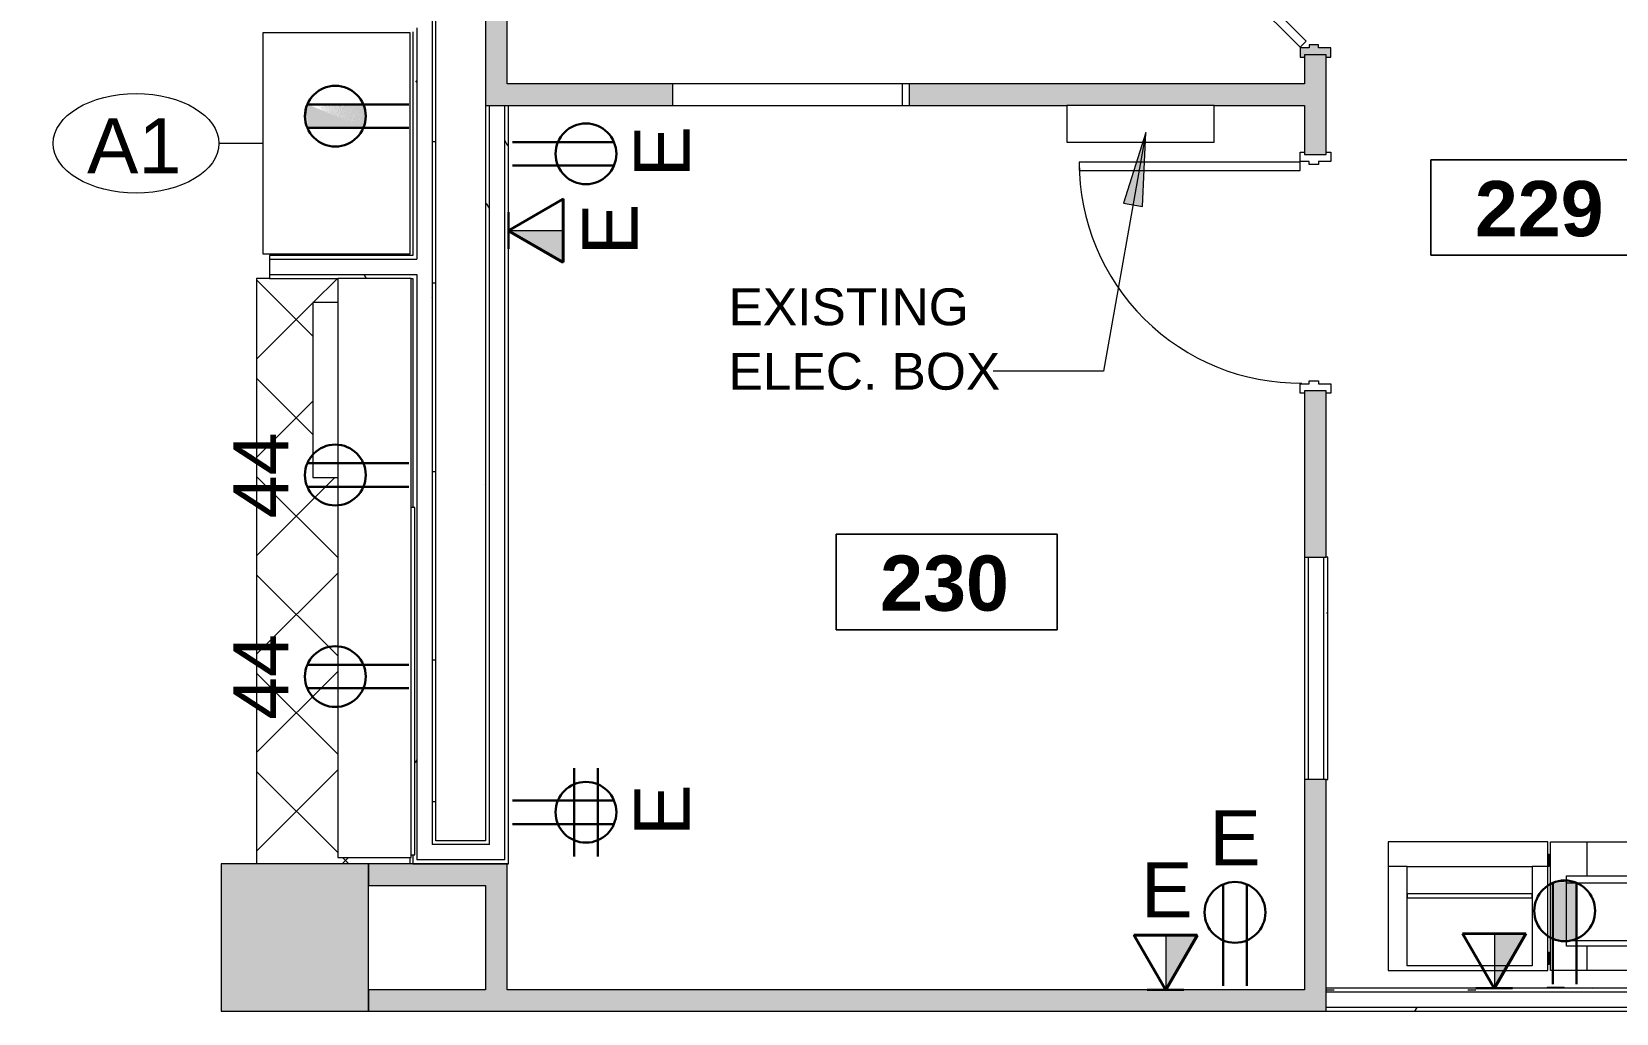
# Model space of a CAD drawing. Header units: inches. Extents: x 1180 to 3050, y -149 to 1363.
# Drawn here: x 2131.5 to 2389.6, y 111.4 to 271.3 of the extents above; entities that cross this region are included whole.
import ezdxf

# ---------------------------------------------------------------- set-up
doc = ezdxf.new("R2010")
doc.units = ezdxf.units.IN
doc.header["$MEASUREMENT"] = 0
for name, color, linetype, lineweight in [('A-ANNO-NOTE', 131, 'Continuous', 30), ('A-AREA-IDEN', 2, 'Continuous', 9), ('A-COLS', 52, 'Continuous', 13), ('A-DOOR', 31, 'Continuous', 13), ('A-WALL', 113, 'Continuous', 13), ('A-WALL-PATT', 111, 'Continuous', 13), ('E-ELEC-EQPM', 71, 'Continuous', 9), ('E-ELEC-FIXT', 91, 'Continuous', 13), ('G-ANNO-TEXT', 231, 'Continuous', 9), ('I-WALL', 2, 'Continuous', 13), ('Q-CASE', 31, 'Continuous', 13), ('Q-SPCQ', 91, 'Continuous', 9), ('Q-SPCQ-IDEN', 132, 'Continuous', 9)]:
    doc.layers.add(name, color=color, linetype=linetype, lineweight=lineweight)
doc.styles.add('Arial', font='arial.ttf', dxfattribs={"height": 9})
doc.styles.add('Swis721 Lt BT', font='swissl.ttf', dxfattribs={"height": 9})
doc.styles.add('Swis721 Lt BT_1', font='swissl.ttf', dxfattribs={"height": 6})
doc.styles.add('Swis721 Lt BT_B_1', font='', dxfattribs={"height": 9})
doc.styles.get('Swis721 Lt BT_B_1').set_extended_font_data('Swis721 Lt BT', bold=True)
pattern_1 = [(0, (0, 0), (30.72, 7.68), [1.267, -21.773, 1.267, -21.773, -122.88]), (0, (0, 0), (30.72, 7.68), [-46.08, 1.267, -44.813, 1.267, -21.773, -53.76]), (0, (0, 0), (30.72, 7.68), [-115.2, 1.267, -14.093, 1.267, -37.133]), (120, (11.52, 3.84), (-22.011075, 22.7643), [1.267, -21.773, 1.267, -21.773, -122.88]), (120, (11.52, 3.84), (-22.011075, 22.7643), [-46.08, 1.267, -44.813, 1.267, -21.773, -53.76]), (120, (11.52, 3.84), (-22.011075, 22.7643), [-115.2, 1.267, -14.093, 1.267, -37.133]), (240, (15.36, 19.2), (-8.708925, -30.4443), [1.267, -21.773, 1.267, -21.773, -122.88]), (240, (15.36, 19.2), (-8.708925, -30.4443), [-46.08, 1.267, -44.813, 1.267, -21.773, -53.76]), (240, (15.36, 19.2), (-8.708925, -30.4443), [-115.2, 1.267, -14.093, 1.267, -37.133])]

# ---------------------------------------------------------------- blocks, each defined once
blk = doc.blocks.new('Column Set - Column Set-6509051-FIRST FLOOR POWER _ SIGNAL')
at = {"layer": 'A-COLS', "lineweight": 9}
h = blk.add_hatch(color=7, dxfattribs=at)
h.paths.add_polyline_path([(3038.48, -123.25), (3038.48, -107.25), (3019.98, -107.25), (3019.98, -123.25)], flags=0)
h.paths.add_polyline_path([(2642.36, -123.25), (2651.67, -123.25), (2651.67, -107.25), (2642.36, -107.25)], flags=0)
h.paths.add_polyline_path([(2666.36, -123.25), (2666.36, -107.25), (2655.17, -107.25), (2655.17, -123.25)], flags=0)
h.paths.add_polyline_path([(2411.67, -123.25), (2411.67, -107.25), (2402.36, -107.25), (2402.36, -123.25)], flags=0)
h.paths.add_polyline_path([(2426.36, -123.25), (2426.36, -107.25), (2415.17, -107.25), (2415.17, -123.25)], flags=0)
h.paths.add_polyline_path([(2175.17, -123.25), (2186.36, -123.25), (2186.36, -107.25), (2175.17, -107.25), (2175.17, -115.8)], flags=0)
h.paths.add_polyline_path([(2162.36, -123.25), (2171.67, -123.25), (2171.67, -107.25), (2162.36, -107.25)], flags=0)
h.paths.add_polyline_path([(1922.3, -123.25), (1931.67, -123.25), (1931.67, -107.25), (1922.3, -107.25)], flags=0)
h.paths.add_polyline_path([(1935.17, -123.25), (1946.3, -123.25), (1946.3, -107.25), (1935.17, -107.25), (1935.17, -115.84)], flags=0)
h.paths.add_polyline_path([(1586.3, -123.25), (1586.3, -107.25), (1562.3, -107.25), (1562.3, -123.25), (1566.26, -123.25)], flags=0)
h.paths.add_polyline_path([(1571.47, 54.24), (1582.78, 65.55), (1565.81, 82.52), (1554.5, 71.21), (1567.73, 57.98)], flags=0)
h.paths.add_polyline_path([(3038.48, 111.75), (3038.48, 135.75), (3019.98, 135.75), (3019.98, 111.75), (3020.29, 111.75)], flags=0)
h.paths.add_polyline_path([(2642.36, 111.75), (2666.36, 111.75), (2666.36, 117.5), (2666.31, 117.5), (2666.31, 123.5), (2666.36, 123.5), (2666.36, 135.75), (2642.36, 135.75)], flags=0)
h.paths.add_polyline_path([(2882.36, 111.75), (2906.36, 111.75), (2906.36, 116.09), (2906.29, 116.09), (2906.29, 135.75), (2882.36, 135.75), (2882.36, 117.5)], flags=0)
h.paths.add_polyline_path([(2402.36, 111.75), (2426.36, 111.75), (2426.36, 135.75), (2402.36, 135.75), (2402.36, 123.07)], flags=0)
h.paths.add_polyline_path([(2162.36, 111.75), (2186.36, 111.75), (2186.36, 135.75), (2162.36, 135.75)], flags=0)
h.paths.add_polyline_path([(1922.3, 111.75), (1946.3, 111.75), (1946.3, 135.75), (1922.3, 135.75)], flags=0)
h.paths.add_polyline_path([(1681.4, 111.75), (1705.4, 111.75), (1705.4, 135.75), (1681.4, 135.75)], flags=0)
h.paths.add_polyline_path([(1401.76, 223.95), (1413.08, 235.26), (1396.11, 252.23), (1384.79, 240.92), (1398.32, 227.38)], flags=0)
h.paths.add_polyline_path([(1206.4, 231.75), (1222.4, 231.75), (1222.4, 255.75), (1206.4, 255.75)], flags=0)
h.paths.add_polyline_path([(3038.48, 351.75), (3038.48, 375.75), (3019.98, 375.75), (3019.98, 351.75), (3020.29, 351.75)], flags=0)
h.paths.add_polyline_path([(2886.54, 351.75), (2906.29, 351.75), (2906.29, 360.9), (2906.36, 360.9), (2906.36, 366.59), (2906.29, 366.59), (2906.29, 375.75), (2882.36, 375.75), (2882.36, 351.75)], flags=0)
h.paths.add_polyline_path([(2666.31, 351.75), (2666.36, 351.75), (2666.36, 364), (2666.31, 364), (2666.31, 370), (2666.36, 370), (2666.36, 375.75), (2642.36, 375.75), (2642.36, 351.75)], flags=0)
h.paths.add_polyline_path([(2402.36, 351.75), (2426.36, 351.75), (2426.36, 375.75), (2402.36, 375.75)], flags=0)
h.paths.add_polyline_path([(2178.1, 351.75), (2186.36, 351.75), (2186.36, 373.75), (2162.36, 373.75), (2162.36, 351.75), (2169.13, 351.75)], flags=0)
h.paths.add_polyline_path([(1946.3, 351.75), (1946.3, 373.75), (1922.3, 373.75), (1922.3, 351.75)], flags=0)
h.paths.add_polyline_path([(1465.4, 351.75), (1465.4, 375.75), (1441.4, 375.75), (1441.4, 351.75)], flags=0)
h.paths.add_polyline_path([(2014.17, 433.88), (2016.66, 439.88), (2008.17, 439.88)], flags=0)
h.paths.add_polyline_path([(2016.66, 439.88), (2020.17, 439.88), (2031.14, 450.85), (2024.07, 457.92), (2011.34, 445.19), (2015.59, 440.95)], flags=0)
h.paths.add_polyline_path([(2067.91, 487.62), (2084.88, 504.59), (2077.81, 511.66), (2060.84, 494.69), (2063.67, 491.86)], flags=0)
h.paths.add_polyline_path([(2163.48, 511.88), (2186.36, 511.88), (2186.36, 535.75), (2162.36, 535.75), (2162.36, 512.6)], flags=0)
h.paths.add_polyline_path([(1930.03, 518.02), (1947, 534.99), (1939.93, 542.07), (1922.95, 525.09), (1927.2, 520.85)], flags=0)
h.paths.add_polyline_path([(2118.15, 553.34), (2129.47, 564.66), (2120.98, 573.14), (2109.67, 561.83), (2113.69, 557.8)], flags=0)
h.paths.add_polyline_path([(1983.77, 571.76), (2000.74, 588.73), (1993.67, 595.81), (1976.69, 578.83), (1978.11, 577.42)], flags=0)
h.paths.add_polyline_path([(1856.49, 591.56), (1873.46, 608.53), (1866.39, 615.6), (1849.42, 598.63), (1856.08, 591.97)], flags=0)
h.paths.add_polyline_path([(2886.54, 591.75), (2906.29, 591.75), (2906.29, 611.15), (2906.36, 611.15), (2906.36, 615.75), (2882.36, 615.75), (2882.36, 591.75)], flags=0)
h.paths.add_polyline_path([(3038.48, 591.75), (3038.48, 615.75), (3019.98, 615.75), (3019.98, 591.75), (3036.81, 591.75)], flags=0)
h.paths.add_polyline_path([(2666.36, 591.75), (2666.36, 615.75), (2642.36, 615.75), (2642.36, 591.75), (2661.13, 591.75)], flags=0)
h.paths.add_polyline_path([(2426.36, 591.75), (2426.36, 615.75), (2402.36, 615.75), (2402.36, 591.75), (2408.36, 591.75)], flags=0)
h.paths.add_polyline_path([(1684.58, 591.75), (1705.35, 591.75), (1705.35, 615.75), (1704.32, 615.75), (1704.32, 615.57), (1696.32, 615.57), (1696.32, 615.75), (1681.4, 615.75), (1681.4, 591.75)], flags=0)
h.paths.add_polyline_path([(1465.4, 591.75), (1465.4, 615.75), (1441.4, 615.75), (1441.4, 591.75), (1456.03, 591.75)], flags=0)
h.paths.add_polyline_path([(1206.4, 591.75), (1222.4, 591.75), (1222.4, 615.75), (1206.4, 615.75), (1206.4, 605)], flags=0)
h.paths.add_polyline_path([(1910.23, 645.3), (1927.2, 662.27), (1920.13, 669.34), (1903.16, 652.37)], flags=0)
h.paths.add_polyline_path([(1783.65, 664.39), (1800.63, 681.37), (1793.55, 688.44), (1776.58, 671.47)], flags=0)
h.paths.add_polyline_path([(2056.6, 665.81), (2065.08, 674.29), (2048.11, 691.26), (2039.63, 682.78), (2049.29, 673.12)], flags=0)
h.paths.add_polyline_path([(1837.39, 718.13), (1854.37, 735.11), (1847.29, 742.18), (1830.32, 725.21), (1834.57, 720.96)], flags=0)
h.paths.add_polyline_path([(1990.13, 732.28), (1998.62, 740.76), (1981.64, 757.73), (1973.16, 749.25), (1989.31, 733.09)], flags=0)
h.paths.add_polyline_path([(2163.86, 743.75), (2180.44, 743.75), (2183.07, 761.75), (2160.36, 761.75), (2160.36, 744.08)], flags=0)
h.paths.add_polyline_path([(2184.36, 743.75), (2184.36, 761.75), (2183.36, 761.75), (2183.36, 743.75)], flags=0)
h.paths.add_polyline_path([(1705.4, 831.75), (1705.4, 855.75), (1681.4, 855.75), (1681.4, 831.75)], flags=0)
h.paths.add_polyline_path([(1206.4, 831.75), (1222.4, 831.75), (1222.4, 855.75), (1206.4, 855.75)], flags=0)
h.paths.add_polyline_path([(1465.4, 831.75), (1465.4, 855.75), (1441.4, 855.75), (1441.4, 831.75)], flags=0)
h.paths.add_polyline_path([(3019.98, 853.75), (3038.48, 853.75), (3038.48, 871.75), (3043.98, 874.5), (3043.98, 877.75), (3019.98, 877.75), (3019.98, 862.5)], flags=0)
h.paths.add_polyline_path([(2882.36, 853.75), (2906.36, 853.75), (2906.36, 877.75), (2882.36, 877.75), (2882.36, 865.49)], flags=0)
h.paths.add_polyline_path([(2650.11, 853.75), (2666.36, 853.75), (2666.36, 877.75), (2642.36, 877.75), (2642.36, 853.75)], flags=0)
h.paths.add_polyline_path([(2402.36, 853.75), (2426.36, 853.75), (2426.36, 877.75), (2402.36, 877.75)], flags=0)
h.paths.add_polyline_path([(2184.36, 859.75), (2184.36, 877.75), (2160.36, 877.75), (2160.36, 859.75), (2178.1, 859.75)], flags=0)
h.paths.add_polyline_path([(1946.9, 871.75), (1946.9, 895.75), (1928.9, 895.75), (1928.9, 871.75)], flags=0)
h.paths.add_polyline_path([(1922.9, 1071.75), (1946.9, 1071.75), (1946.9, 1095.75), (1922.9, 1095.75)], flags=0)
h.paths.add_polyline_path([(1705.4, 1071.75), (1705.4, 1095.75), (1681.4, 1095.75), (1681.4, 1071.75)], flags=0)
h.paths.add_polyline_path([(1441.4, 1071.75), (1465.4, 1071.75), (1465.4, 1095.75), (1441.4, 1095.75), (1441.4, 1073.89)], flags=0)
h.paths.add_polyline_path([(1212.03, 1071.75), (1222.4, 1071.75), (1222.4, 1095.75), (1206.4, 1095.75), (1206.4, 1071.75), (1208.68, 1071.75)], flags=0)
h.paths.add_polyline_path([(1922.9, 1191.75), (1946.9, 1191.75), (1946.9, 1215.75), (1922.9, 1215.75)], flags=0)
h.paths.add_polyline_path([(1946.9, 1338.25), (1946.9, 1356.25), (1940.4, 1356.25), (1938.9, 1354.75), (1922.9, 1354.75), (1922.9, 1338.25)], flags=0)
h.paths.add_polyline_path([(1799.9, 1338.25), (1823.9, 1338.25), (1823.87, 1354.75), (1799.9, 1354.75)], flags=0)
h.paths.add_polyline_path([(1705.4, 1338.25), (1705.4, 1354.75), (1681.4, 1354.75), (1681.4, 1338.25), (1695.06, 1338.25)], flags=0)
h.paths.add_polyline_path([(1566.26, 1338.25), (1586.9, 1338.25), (1586.9, 1354.75), (1562.9, 1354.75), (1562.9, 1338.25)], flags=0)
h.paths.add_polyline_path([(1185.4, 1338.25), (1222.4, 1338.25), (1222.4, 1354.75), (1185.4, 1354.75)], flags=0)
h.paths.add_polyline_path([(1445.44, 1338.25), (1465.4, 1338.25), (1465.4, 1354.75), (1441.4, 1354.75), (1441.4, 1338.25)], flags=0)
h.paths.add_polyline_path([(1340.84, 1338.25), (1343.9, 1338.25), (1343.9, 1354.75), (1319.9, 1354.75), (1319.9, 1338.25)], flags=0)
at = {"layer": 'A-COLS', "color": 8, "lineweight": 20}
for p, q in [((2186.36, 135.75), (2162.36, 135.75)), ((2162.36, 135.75), (2162.36, 111.75)), ((2186.36, 111.75), (2186.36, 135.75)), ((2162.36, 111.75), (2186.36, 111.75))]:
    blk.add_line(p, q, dxfattribs=at)
blk = doc.blocks.new('Door - Single - Solid Door-6528916-FIRST FLOOR POWER _ SIGNAL')
at = {"layer": 'A-DOOR'}
h = blk.add_hatch(color=250, dxfattribs=at)
h.paths.add_polyline_path([(-15.63, 2.59), (-15.63, 1.84), (-15.26, 1.84), (-15.26, -1.66), (-15.63, -1.66), (-15.63, -2.41), (-14.13, -2.41), (-14.13, -0.41), (-13.63, -0.41), (-13.63, 1.09), (-14.13, 1.09), (-14.13, 2.59), (-15.26, 2.59)], flags=0)
h.paths.add_polyline_path([(21.62, 0.76), (21.62, -0.41), (22.12, -0.41), (22.12, -2.41), (23.62, -2.41), (23.62, -1.66), (23.24, -1.66), (23.24, 1.84), (23.62, 1.84), (23.62, 2.59), (22.12, 2.59), (22.12, 1.09), (21.62, 1.09)], flags=0)
at = {"layer": 'A-DOOR', "color": 8, "lineweight": 20}
for p, q in [((-14.01, 2.59), (11.45, 28.04)), ((12.42, 27.07), (-13.03, 1.62)), ((11.45, 28.04), (12.42, 27.07)), ((-15.63, 2.59), (-15.63, 1.84)), ((-14.13, 2.59), (-15.63, 2.59)), ((-14.13, 1.09), (-14.13, 2.59)), ((-13.03, 1.62), (-14.01, 2.59)), ((23.62, 2.59), (22.12, 2.59)), ((22.12, 2.59), (22.12, 1.09)), ((23.62, 1.84), (23.62, 2.59)), ((-13.63, 1.09), (-14.13, 1.09)), ((-13.63, -0.41), (-13.63, 1.09)), ((22.12, 1.09), (21.62, 1.09)), ((21.62, 1.09), (21.62, -0.41)), ((-15.63, -1.66), (-15.63, -2.41)), ((-15.63, -2.41), (-14.13, -2.41)), ((-14.13, -2.41), (-14.13, -0.41)), ((-14.13, -0.41), (-13.63, -0.41)), ((21.62, -0.41), (22.12, -0.41)), ((22.12, -0.41), (22.12, -2.41)), ((22.12, -2.41), (23.62, -2.41)), ((23.62, -2.41), (23.62, -1.66))]:
    blk.add_line(p, q, dxfattribs=at)
at = {"layer": 'A-DOOR', "lineweight": 9}
blk.add_arc((-14.01, 2.59), 36, 359.5, 45, dxfattribs=at)
blk = doc.blocks.new('A-Copier-Floor - A-Copier-Floor-4036613-FIRST FLOOR POWER _ SIGNAL')
at = {"layer": 'Q-SPCQ'}
for p, q in [((-30.09, 11.47), (-27.49, 11.47)), ((-30.09, 11.47), (-30.09, 7.47)), ((-27.49, 11.47), (-19.49, 11.47)), ((-27.49, 11.47), (-27.49, 7.47)), ((-19.49, 11.47), (-13.49, 11.47)), ((-19.49, 11.47), (-19.49, 7.47)), ((-13.49, 11.47), (-13.49, -9.53)), ((-13.29, 10.49), (-13.29, 8.47)), ((-13.29, 10.49), (-13.1, 10.49)), ((12.91, 11.47), (-13.09, 11.47)), ((-13.09, 11.47), (-13.09, -5.51)), ((-10.52, -5.51), (-10.52, 10.67)), ((-10.52, 10.67), (9.82, 10.67)), ((9.82, 10.67), (9.82, -5.51)), ((12.91, -5.51), (12.91, 11.47)), ((-13.1, 8.47), (-13.29, 8.47)), ((-30.09, 7.47), (-27.49, 7.47)), ((-27.49, 7.47), (-19.49, 7.47)), ((-27.26, 6.6), (-26.84, 6.6)), ((-27.26, 6.6), (-27.26, -2.84)), ((-26.84, 6.6), (-16.13, 6.6)), ((-26.84, -2.84), (-26.84, 6.6)), ((-19.49, 7.47), (-16.13, 7.47)), ((-16.13, 7.47), (-16.13, -3.97)), ((9.82, -0.4), (-10.52, -0.4)), ((-10.52, -0.4), (-10.52, -1.03)), ((-10.52, -1.03), (9.82, -1.03)), ((9.82, -1.03), (9.82, -0.4)), ((-27.49, -3.97), (-30.09, -3.97)), ((-30.09, -3.97), (-30.09, -9.53)), ((-19.49, -3.97), (-27.49, -3.97)), ((-27.49, -3.97), (-27.49, -9.53)), ((-26.84, -2.84), (-27.26, -2.84)), ((-16.13, -2.84), (-26.84, -2.84)), ((-16.13, -3.97), (-19.49, -3.97)), ((-19.49, -3.97), (-19.49, -9.53)), ((-13.29, -5.51), (-13.29, -7.53)), ((-13.29, -5.51), (-13.1, -5.51)), ((-13.1, -7.53), (-13.29, -7.53)), ((-13.09, -5.51), (-10.52, -5.51)), ((-13.09, -5.51), (-13.09, -9.53)), ((9.82, -5.51), (-10.52, -5.51)), ((9.82, -5.51), (12.91, -5.51)), ((12.91, -9.53), (12.91, -5.51)), ((-27.49, -9.53), (-30.09, -9.53)), ((-19.49, -9.53), (-27.49, -9.53)), ((-13.49, -9.53), (-19.49, -9.53)), ((-13.09, -9.53), (12.91, -9.53))]:
    blk.add_line(p, q, dxfattribs=at)
blk = doc.blocks.new('Door - Single - Solid Door-6949256-FIRST FLOOR POWER _ SIGNAL')
at = {"layer": 'A-DOOR', "lineweight": 9}
for p, q in [((-15.63, 2.41), (-14.13, 2.41)), ((-15.63, 1.66), (-15.63, 2.41)), ((-14.13, 2.41), (-14.13, 0.41)), ((-14.13, 0.41), (-13.63, 0.41)), ((-13.63, 0.41), (-13.63, -1.09)), ((21.62, 0.41), (22.12, 0.41)), ((21.62, -1.09), (21.62, 0.41)), ((22.12, 2.41), (23.62, 2.41)), ((22.12, 0.41), (22.12, 2.41)), ((23.62, 2.41), (23.62, 1.66)), ((-15.63, -2.59), (-15.63, -1.84)), ((-14.13, -1.09), (-14.13, -2.59)), ((-13.63, -1.09), (-14.13, -1.09)), ((22.12, -1.09), (21.62, -1.09)), ((22.12, -2.59), (22.12, -1.09)), ((23.62, -1.84), (23.62, -2.59)), ((-14.13, -2.59), (-15.63, -2.59)), ((23.62, -2.59), (22.12, -2.59))]:
    blk.add_line(p, q, dxfattribs=at)
at = {"layer": 'A-DOOR'}
for p, q in [((-12.63, -2.59), (-14.01, -2.59)), ((-14.01, -2.59), (-14.01, -38.59)), ((-12.63, -38.59), (-12.63, -2.59)), ((-14.01, -38.59), (-12.63, -38.59))]:
    blk.add_line(p, q, dxfattribs=at)
at = {"layer": 'A-DOOR', "lineweight": 9}
blk.add_arc((-14.01, -2.59), 36, 270, 0.5, dxfattribs=at)
blk = doc.blocks.new('Casework 5 - Casework 5-6979022-FIRST FLOOR POWER _ SIGNAL')
at = {"layer": 'Q-CASE', "lineweight": 9}
h = blk.add_hatch(dxfattribs=at)
h.set_pattern_fill('FP_19', color=256, style=0, pattern_type=2)
h.set_pattern_definition([(45, (-4.751, 0.102), (-8.012227, 8.012227), []), (135, (-4.751, 0.102), (-8.012227, -8.012227), [])])
h.paths.add_polyline_path([(2163.36, 135.85), (2188.36, 135.85), (2188.36, 136.89), (2176.57, 136.89), (2176.57, 198.8), (2172.54, 198.8), (2172.54, 227.3), (2176.57, 227.3), (2176.57, 231.25), (2163.36, 231.25), (2163.36, 188.3)], flags=0)
for p, q in [((2165.44, 231.25), (2163.36, 231.25)), ((2163.36, 231.25), (2163.36, 135.85)), ((2188.36, 135.85), (2188.36, 136.89))]:
    blk.add_line(p, q, dxfattribs=at)
blk = doc.blocks.new('PS - Power Device _Wall Base_ - Dedicated Duplex-4862729-FIRST FLOOR POWER _ SIGNAL')
at = {"layer": 'E-ELEC-FIXT', "lineweight": 9}
for p, q in [((2378.36, 115.68), (2381.11, 115.68)), ((2378.36, 115.68), (2378.36, 115.5)), ((2381.11, 115.5), (2381.11, 115.68))]:
    blk.add_line(p, q, dxfattribs=at)
blk = doc.blocks.new('Casework 10 - Casework 10-7191307-FIRST FLOOR POWER _ SIGNAL')
at = {"layer": 'Q-CASE', "lineweight": 20}
for p, q in [((2181.32, 227.2), (2177.29, 227.2)), ((2177.29, 227.2), (2177.29, 198.7)), ((2177.29, 198.7), (2181.32, 198.7))]:
    blk.add_line(p, q, dxfattribs=at)
blk = doc.blocks.new('Casework 11 - Casework 11-7192506-FIRST FLOOR POWER _ SIGNAL')
at = {"layer": 'Q-CASE', "lineweight": 9}
for p, q in [((2181.32, 231.14), (2181.32, 136.79)), ((2193.32, 231.14), (2181.32, 231.14)), ((2193.32, 136.79), (2193.32, 231.14)), ((2181.32, 136.79), (2193.32, 136.79))]:
    blk.add_line(p, q, dxfattribs=at)
blk = doc.blocks.new('Casework 14 - Casework 14-7192855-FIRST FLOOR POWER _ SIGNAL')
at = {"layer": 'Q-CASE', "lineweight": 9}
for p, q in [((2193.91, 193.84), (2193.32, 193.84)), ((2193.91, 137.23), (2193.91, 193.84)), ((2193.32, 137.23), (2193.91, 137.23))]:
    blk.add_line(p, q, dxfattribs=at)
blk = doc.blocks.new('Specialty Equipment 3 - Specialty Equipment 1-7210395-FIRST FLOOR POWER _ SIGNAL')
at = {"layer": 'Q-SPCQ'}
for p, q in [((2066.99, 323.97), (2042.99, 323.97)), ((2042.99, 323.97), (2042.99, 287.97)), ((2066.99, 287.97), (2066.99, 323.97)), ((2042.99, 287.97), (2066.99, 287.97))]:
    blk.add_line(p, q, dxfattribs=at)
blk = doc.blocks.new('Electrical Equipment 1 - Electrical Equipment 1-7212440-FIRST FLOOR POWER _ SIGNAL')
at = {"layer": 'E-ELEC-EQPM'}
for p, q in [((2324.14, 259.33), (2300.14, 259.33)), ((2300.14, 259.33), (2300.14, 253.33)), ((2324.14, 253.33), (2324.14, 259.33)), ((2300.14, 253.33), (2324.14, 253.33))]:
    blk.add_line(p, q, dxfattribs=at)
blk = doc.blocks.new('Appliance_Specialty Equipment Tag - Standard-3515593-FIRST FLOOR POWER _ SIGNAL')
at = {"layer": 'Q-SPCQ-IDEN'}
blk.add_ellipse((-0.0499, 0.0037), major_axis=(-0.1406, 0), ratio=0.600473, dxfattribs=at)
blk = doc.blocks.new('Room Tag - Number Only-4120135-FIRST FLOOR POWER _ SIGNAL')
at = {"layer": 'A-AREA-IDEN'}
for p, q in [((-0.1881, -0.1636), (-0.1881, -0.0018)), ((-0.1881, -0.0018), (0.1869, -0.0018)), ((0.1869, -0.0018), (-0.1881, -0.0018)), ((-0.1881, -0.0018), (-0.1881, -0.1636)), ((0.1869, -0.0018), (0.1869, -0.1636)), ((0.1869, -0.1636), (0.1869, -0.0018)), ((0.1869, -0.1636), (-0.1881, -0.1636)), ((-0.1881, -0.1636), (0.1869, -0.1636))]:
    blk.add_line(p, q, dxfattribs=at)

msp = doc.modelspace()

# ---------------------------------------------------------------- hatches: boundary and pattern name
at = {"layer": 'A-ANNO-NOTE', "lineweight": 9}
for points in [[(2176.07, 256.79), (2176.11, 258.55), (2176.03, 258.07)], [(2176.38, 255.75), (2176.44, 259.49), (2176.07, 256.79)], [(2176.07, 256.79), (2176.44, 259.49), (2176.11, 258.55)], [(2185.51, 255.66), (2176.44, 259.49), (2176.42, 255.66), (2178.1, 255.66)], [(2185.55, 259.4), (2185.51, 259.49), (2178.1, 259.47)], [(2185.58, 259.3), (2185.55, 259.4), (2178.1, 259.45)], [(2185.62, 259.21), (2185.58, 259.3), (2178.1, 259.44)], [(2185.65, 259.12), (2185.62, 259.21), (2178.1, 259.42)], [(2185.68, 259.03), (2185.65, 259.12), (2178.1, 259.4)], [(2185.7, 258.93), (2185.68, 259.03), (2178.1, 259.39)], [(2185.73, 258.84), (2185.7, 258.93), (2178.1, 259.37)], [(2185.75, 258.74), (2185.73, 258.84), (2178.1, 259.35)], [(2185.78, 258.64), (2185.75, 258.74), (2178.1, 259.34)], [(2185.8, 258.55), (2185.78, 258.64), (2178.1, 259.32)], [(2185.82, 258.45), (2185.8, 258.55), (2178.1, 259.3)], [(2185.83, 258.36), (2185.82, 258.45), (2178.1, 259.29)], [(2185.85, 258.26), (2185.83, 258.36), (2178.1, 259.27)], [(2185.86, 258.16), (2185.85, 258.26), (2178.1, 259.25)], [(2185.87, 258.06), (2185.86, 258.16), (2178.1, 259.24)], [(2185.88, 257.96), (2185.87, 258.06), (2178.1, 259.22)], [(2185.89, 257.87), (2185.88, 257.96), (2178.1, 259.2)], [(2185.89, 257.77), (2185.89, 257.87), (2178.1, 259.19)], [(2185.89, 257.67), (2185.89, 257.77), (2178.1, 259.17)], [(2185.89, 257.57), (2185.89, 257.67), (2178.1, 259.15)], [(2185.89, 257.47), (2185.89, 257.57), (2178.1, 259.13)], [(2185.89, 257.37), (2185.89, 257.47), (2178.1, 259.12)], [(2185.89, 257.28), (2185.89, 257.37), (2178.1, 259.1)], [(2185.88, 257.18), (2185.89, 257.28), (2178.1, 259.08)], [(2185.87, 257.08), (2185.88, 257.18), (2178.1, 259.06)], [(2185.86, 256.98), (2185.87, 257.08), (2178.1, 259.05)], [(2185.85, 256.88), (2185.86, 256.98), (2178.1, 259.03)], [(2185.83, 256.79), (2185.85, 256.88), (2178.1, 259.01)], [(2185.82, 256.69), (2185.83, 256.79), (2178.1, 258.99)], [(2185.8, 256.59), (2185.82, 256.69), (2178.1, 258.97)], [(2185.78, 256.5), (2185.8, 256.59), (2178.1, 258.96)], [(2185.75, 256.4), (2185.78, 256.5), (2178.1, 258.94)], [(2185.73, 256.31), (2185.75, 256.4), (2178.1, 258.92)], [(2185.7, 256.21), (2185.73, 256.31), (2178.1, 258.9)], [(2185.68, 256.12), (2185.7, 256.21), (2178.1, 258.88)], [(2185.65, 256.02), (2185.68, 256.12), (2178.1, 258.86)], [(2185.62, 255.93), (2185.65, 256.02), (2178.1, 258.84)], [(2185.58, 255.84), (2185.62, 255.93), (2178.1, 258.83)], [(2185.55, 255.75), (2185.58, 255.84), (2178.1, 258.81)], [(2185.51, 255.66), (2185.55, 255.75), (2178.1, 258.79)], [(2218.02, 233.73), (2218.02, 238.89), (2209.09, 238.89), (2210.3, 238.19)], [(2379.31, 123.55), (2383.14, 132.62), (2379.31, 132.64), (2379.31, 129.58)], [(2379.4, 123.51), (2383.14, 132.62), (2379.31, 123.55), (2379.36, 123.53)], [(2379.49, 123.47), (2383.14, 132.62), (2379.4, 123.51)], [(2379.49, 132.72), (2382.3, 132.92), (2379.67, 132.79)], [(2383.14, 132.62), (2382.3, 132.92), (2379.49, 132.72)], [(2379.58, 123.44), (2383.14, 132.62), (2379.49, 123.47)], [(2379.68, 123.41), (2383.14, 132.62), (2379.58, 123.44)], [(2379.67, 132.79), (2382.3, 132.92), (2380.15, 132.93)], [(2379.77, 123.38), (2383.14, 132.62), (2379.68, 123.41)], [(2379.87, 123.35), (2383.14, 132.62), (2379.77, 123.38)], [(2379.96, 123.33), (2383.14, 132.62), (2379.87, 123.35)], [(2380.06, 123.3), (2383.14, 132.62), (2379.96, 123.33)], [(2380.15, 123.28), (2383.14, 132.62), (2380.06, 123.3)], [(2380.15, 132.93), (2381.52, 133.04), (2380.63, 133.02)], [(2380.15, 132.93), (2382.11, 132.96), (2381.52, 133.04)], [(2382.3, 132.92), (2382.11, 132.96), (2380.15, 132.93)], [(2380.25, 123.26), (2383.14, 132.62), (2380.15, 123.28)], [(2380.34, 123.24), (2383.14, 132.62), (2380.25, 123.26)], [(2380.44, 123.22), (2383.14, 132.62), (2380.34, 123.24)], [(2380.54, 123.21), (2383.14, 132.62), (2380.44, 123.22)], [(2380.64, 123.2), (2383.14, 132.62), (2380.54, 123.21)], [(2380.73, 123.19), (2383.14, 132.62), (2380.64, 123.2)], [(2380.83, 123.18), (2383.14, 132.62), (2380.73, 123.19)], [(2380.93, 123.17), (2383.14, 132.62), (2380.83, 123.18)], [(2381.03, 123.16), (2383.14, 132.62), (2380.93, 123.17)], [(2381.13, 123.16), (2383.14, 132.62), (2381.03, 123.16)], [(2381.22, 123.16), (2383.14, 132.62), (2381.13, 123.16)], [(2381.22, 123.16), (2381.32, 123.16), (2383.14, 132.62)], [(2381.32, 123.16), (2381.42, 123.16), (2383.14, 132.62)], [(2381.42, 123.16), (2381.52, 123.17), (2383.14, 132.62)], [(2381.52, 123.17), (2381.62, 123.18), (2383.14, 132.62)], [(2381.62, 123.18), (2381.72, 123.19), (2383.14, 132.62)], [(2381.72, 123.19), (2381.81, 123.2), (2383.14, 132.62)], [(2381.81, 123.2), (2381.91, 123.21), (2383.14, 132.62)], [(2381.91, 123.21), (2382.01, 123.22), (2383.14, 132.62)], [(2382.01, 123.22), (2382.11, 123.24), (2383.14, 132.62)], [(2382.11, 123.24), (2382.2, 123.26), (2383.14, 132.62)], [(2382.2, 123.26), (2382.3, 123.28), (2383.14, 132.62)], [(2383.14, 132.62), (2382.78, 132.77), (2382.3, 132.92)], [(2382.3, 123.28), (2382.39, 123.3), (2383.14, 132.62)], [(2382.39, 123.3), (2382.49, 123.33), (2383.14, 132.62)], [(2382.49, 123.33), (2382.58, 123.35), (2383.14, 132.62)], [(2382.58, 123.35), (2382.68, 123.38), (2383.14, 132.62)], [(2382.68, 123.38), (2382.77, 123.41), (2383.14, 132.62)], [(2382.77, 123.41), (2382.87, 123.44), (2383.14, 132.62)], [(2382.87, 123.44), (2382.96, 123.47), (2383.14, 132.62)], [(2382.96, 123.47), (2383.05, 123.51), (2383.14, 132.62)], [(2383.05, 123.51), (2383.14, 123.55), (2383.14, 132.62)], [(2316.24, 115.18), (2321.4, 124.11), (2316.24, 124.11)], [(2369.77, 115.43), (2374.93, 124.36), (2369.77, 124.36), (2369.77, 123.07)]]:
    msp.add_hatch(color=256, dxfattribs=at).paths.add_polyline_path(points, flags=0)
at = {"layer": 'A-WALL-PATT', "lineweight": 9}
for points in [[(2208.53, 259.33), (2208.91, 259.33), (2208.91, 376.25), (2205.41, 376.25), (2205.41, 259.33), (2206.03, 259.33)], [(2235.91, 259.33), (2235.91, 262.83), (2234.8, 262.83), (2234.8, 259.33)], [(2338.86, 115.25), (2342.36, 115.25), (2342.36, 149.5), (2338.86, 149.5), (2338.86, 136.1)], [(2205.41, 132.25), (2205.41, 135.75), (2186.36, 135.75), (2186.36, 132.25), (2196.69, 132.25)], [(2206.03, 115.25), (2208.91, 115.25), (2208.91, 135.75), (2205.41, 135.75), (2205.41, 115.25)], [(2339.11, 111.75), (2342.36, 111.75), (2342.36, 115.25), (2186.36, 115.25), (2186.36, 111.75), (2306.91, 111.75)]]:
    msp.add_hatch(color=7, dxfattribs=at).paths.add_polyline_path(points, flags=0)
h = msp.add_hatch(color=7, dxfattribs=at)
h.paths.add_polyline_path([(2339.11, 185.75), (2342.36, 185.75), (2342.36, 212.83), (2338.86, 212.83), (2338.86, 185.75)], flags=0)
h.paths.add_polyline_path([(2339.48, 251.33), (2342.36, 251.33), (2342.36, 267.58), (2338.86, 267.58), (2338.86, 251.33), (2339.08, 251.33)], flags=0)
h.paths.add_polyline_path([(2342.36, 306.08), (2342.36, 376.25), (2338.86, 376.25), (2338.86, 306.08), (2339.08, 306.08)], flags=0)
h = msp.add_hatch(dxfattribs=at)
h.set_pattern_fill('FP_4', color=256, style=0, pattern_type=2)
h.set_pattern_definition(pattern_1)
h.paths.add_polyline_path([(2193.91, 135.78), (2194.19, 135.78), (2194.19, 231.77), (2193.56, 231.77), (2193.56, 193.84), (2193.91, 193.84), (2193.91, 137.23), (2193.56, 137.23), (2193.56, 135.78)], flags=0)
h.paths.add_polyline_path([(2194.19, 234.27), (2194.19, 271.95), (2193.56, 271.95), (2193.56, 234.27), (2194.12, 234.27)], flags=0)
h.paths.add_polyline_path([(2194.19, 274.45), (2194.19, 312.06), (2193.56, 312.06), (2193.56, 274.45)], flags=0)
h.paths.add_polyline_path([(2193.56, 314.56), (2194.19, 314.56), (2194.19, 351.75), (2193.56, 351.75), (2193.56, 315.19)], flags=0)
h = msp.add_hatch(dxfattribs=at)
h.set_pattern_fill('FP_4', color=256, style=0, pattern_type=2)
h.set_pattern_definition(pattern_1)
h.paths.add_polyline_path([(2196.69, 138.91), (2197.31, 138.91), (2197.31, 351.75), (2196.69, 351.75), (2196.69, 188.2)], flags=0)
h = msp.add_hatch(color=7, dxfattribs=at)
h.paths.add_polyline_path([(2312.65, 259.33), (2338.86, 259.33), (2338.86, 262.83), (2274.41, 262.83), (2274.41, 259.33), (2300.14, 259.33)], flags=0)
h.paths.add_polyline_path([(2209.16, 259.33), (2234.8, 259.33), (2234.8, 262.83), (2208.91, 262.83), (2208.91, 259.33)], flags=0)
h = msp.add_hatch(dxfattribs=at)
h.set_pattern_fill('FP_4', color=256, style=0, pattern_type=2)
h.set_pattern_definition(pattern_1)
h.paths.add_polyline_path([(2206.03, 138.91), (2206.03, 259.33), (2205.41, 259.33), (2205.41, 138.91)], flags=0)
h = msp.add_hatch(dxfattribs=at)
h.set_pattern_fill('FP_4', color=256, style=0, pattern_type=2)
h.set_pattern_definition(pattern_1)
h.paths.add_polyline_path([(2208.53, 135.78), (2209.16, 135.78), (2209.16, 259.33), (2208.53, 259.33), (2208.53, 136.41)], flags=0)
h = msp.add_hatch(dxfattribs=at)
h.set_pattern_fill('FP_4', color=256, style=0, pattern_type=2)
h.set_pattern_definition(pattern_1)
h.paths.add_polyline_path([(2193.13, 231.14), (2193.56, 231.14), (2193.56, 231.77), (2170.19, 231.77), (2170.19, 231.14), (2193.11, 231.14)], flags=0)
h = msp.add_hatch(dxfattribs=at)
h.set_pattern_fill('FP_4', color=256, style=0, pattern_type=2)
h.set_pattern_definition(pattern_1)
h.paths.add_polyline_path([(2342.61, 149.5), (2342.61, 185.75), (2341.98, 185.75), (2341.98, 149.5), (2342.36, 149.5)], flags=0)
h = msp.add_hatch(dxfattribs=at)
h.set_pattern_fill('FP_4', color=256, style=0, pattern_type=2)
h.set_pattern_definition(pattern_1)
h.paths.add_polyline_path([(2342.36, 114.87), (2402.36, 114.87), (2402.36, 115.5), (2342.36, 115.5), (2342.36, 115.25)], flags=0)
h = msp.add_hatch(dxfattribs=at)
h.set_pattern_fill('FP_4', color=256, style=0, pattern_type=2)
h.set_pattern_definition(pattern_1)
h.paths.add_polyline_path([(2402.36, 111.75), (2402.36, 112.37), (2342.36, 112.37), (2342.36, 111.75), (2387.41, 111.75)], flags=0)
at = {"layer": 'G-ANNO-TEXT'}
msp.add_hatch(color=7, dxfattribs=at).paths.add_polyline_path([(2312.99, 254.92), (2309.34, 243.38), (2312.45, 242.83)], flags=0)

# ---------------------------------------------------------------- linework, layer by layer
at = {"layer": 'A-ANNO-NOTE'}
for p, q in [((2192.91, 259.49), (2176.38, 259.49)), ((2192.91, 255.66), (2176.38, 255.66)), ((2192.91, 255.66), (2176.38, 255.66)), ((2209.81, 253.35), (2226.34, 253.35)), ((2209.81, 253.35), (2226.34, 253.35)), ((2209.81, 249.52), (2226.34, 249.52)), ((2209.09, 238.89), (2218.02, 244.04)), ((2209.16, 238.93), (2218.09, 244.08)), ((2218.02, 244.04), (2218.02, 233.73)), ((2218.09, 244.08), (2218.09, 233.77)), ((2209.16, 235.93), (2209.16, 241.93)), ((2209.09, 238.89), (2218.02, 233.73)), ((2209.16, 238.93), (2218.09, 233.77)), ((2192.91, 201.03), (2176.38, 201.03)), ((2192.91, 197.2), (2176.38, 197.2)), ((2192.91, 197.2), (2176.38, 197.2)), ((2192.91, 168.19), (2176.38, 168.19)), ((2192.91, 164.36), (2176.38, 164.36)), ((2192.91, 164.36), (2176.38, 164.36)), ((2219.86, 151.34), (2219.86, 136.99)), ((2223.69, 151.34), (2223.69, 136.99)), ((2209.81, 146.08), (2226.34, 146.08)), ((2209.81, 142.25), (2226.34, 142.25)), ((2325.59, 115.9), (2325.59, 132.43)), ((2325.59, 115.9), (2325.59, 132.43)), ((2329.43, 115.9), (2329.43, 132.43)), ((2379.31, 116.15), (2379.31, 132.68)), ((2379.31, 116.15), (2379.31, 132.68)), ((2383.14, 116.15), (2383.14, 132.68)), ((2316.2, 115.25), (2311.05, 124.18)), ((2311.05, 124.18), (2321.36, 124.18)), ((2316.24, 115.18), (2311.09, 124.11)), ((2311.09, 124.11), (2321.4, 124.11)), ((2316.2, 115.25), (2321.36, 124.18)), ((2316.24, 115.18), (2321.4, 124.11)), ((2369.73, 115.5), (2364.58, 124.43)), ((2364.58, 124.43), (2374.89, 124.43)), ((2369.77, 115.43), (2364.61, 124.36)), ((2364.61, 124.36), (2374.93, 124.36)), ((2369.73, 115.5), (2374.89, 124.43)), ((2369.77, 115.43), (2374.93, 124.36)), ((2319.2, 115.25), (2313.2, 115.25)), ((2372.73, 115.5), (2366.73, 115.5))]:
    msp.add_line(p, q, dxfattribs=at)
at = {"layer": 'A-ANNO-NOTE', "lineweight": 9}
for p, q in [((2185.51, 259.49), (2176.44, 259.49)), ((2176.42, 255.66), (2185.51, 255.66)), ((2209.09, 238.89), (2218.02, 233.73)), ((2218.02, 238.89), (2209.09, 238.89)), ((2218.02, 233.73), (2218.02, 238.89)), ((2379.31, 132.64), (2379.31, 123.55)), ((2383.14, 123.55), (2383.14, 132.62)), ((2316.24, 115.18), (2321.4, 124.11)), ((2321.4, 124.11), (2316.24, 124.11)), ((2316.24, 124.11), (2316.24, 115.18)), ((2369.77, 115.43), (2374.93, 124.36)), ((2374.93, 124.36), (2369.77, 124.36)), ((2369.77, 124.36), (2369.77, 115.43))]:
    msp.add_line(p, q, dxfattribs=at)
at = {"layer": 'A-ANNO-NOTE'}
for centre in [(2180.94, 257.57), (2221.77, 251.43), (2180.94, 199.11), (2180.94, 166.27), (2221.77, 144.17), (2327.51, 127.86), (2381.22, 128.11)]:
    msp.add_circle(centre, 4.95, dxfattribs=at)
at = {"layer": 'A-ANNO-NOTE', "lineweight": 9}
for centre, radius, start, end in [((2180.5, 257.55), 4.5, 154.5156, 204.9234), ((2180.94, 257.57), 4.95, 337.2244, 22.7756), ((2381.2, 128.56), 4.5, 64.5156, 114.9234), ((2381.22, 128.11), 4.95, 247.2244, 292.7756)]:
    msp.add_arc(centre, radius, start, end, dxfattribs=at)
at = {"layer": 'A-WALL'}
for p, q in [((2196.69, 351.75), (2196.69, 138.91)), ((2194.19, 271.95), (2194.19, 234.27)), ((2206.03, 138.91), (2206.03, 259.33)), ((2208.53, 136.41), (2208.53, 259.33)), ((2170.19, 234.27), (2194.19, 234.27)), ((2170.19, 231.77), (2194.19, 231.77)), ((2194.19, 231.77), (2194.19, 136.41)), ((2339.48, 149.5), (2339.48, 185.75)), ((2341.98, 149.5), (2341.98, 185.75)), ((2206.03, 138.91), (2196.69, 138.91)), ((2208.53, 136.41), (2194.19, 136.41)), ((2402.36, 114.87), (2342.36, 114.87)), ((2402.36, 112.37), (2342.36, 112.37))]:
    msp.add_line(p, q, dxfattribs=at)
at = {"layer": 'A-WALL', "color": 55}
for p, q in [((2205.41, 259.33), (2208.91, 259.33)), ((2338.86, 185.75), (2342.36, 185.75)), ((2342.36, 149.5), (2338.86, 149.5)), ((2342.36, 115.25), (2342.36, 115.5))]:
    msp.add_line(p, q, dxfattribs=at)
at = {"layer": 'G-ANNO-TEXT', "color": 7}
for p, q in [((2312.99, 254.92), (2306.09, 216.01)), ((2312.99, 254.92), (2309.34, 243.38)), ((2312.45, 242.83), (2312.99, 254.92)), ((2309.34, 243.38), (2312.45, 242.83)), ((2288.39, 216.01), (2288.13, 216.01)), ((2306.09, 216.01), (2288.39, 216.01))]:
    msp.add_line(p, q, dxfattribs=at)
at = {"layer": 'I-WALL', "color": 8, "lineweight": 20}
for p, q in [((2208.91, 262.83), (2208.91, 376.25)), ((2205.41, 351.75), (2205.41, 259.33)), ((2342.36, 267.58), (2338.86, 267.58)), ((2338.86, 267.58), (2338.86, 262.83)), ((2342.36, 251.33), (2342.36, 267.58)), ((2235.91, 262.83), (2208.91, 262.83)), ((2338.86, 262.83), (2274.41, 262.83)), ((2208.91, 259.33), (2235.91, 259.33)), ((2274.41, 259.33), (2300.14, 259.33)), ((2324.14, 259.33), (2338.86, 259.33)), ((2338.86, 259.33), (2338.86, 251.33)), ((2338.86, 251.33), (2342.36, 251.33)), ((2342.36, 212.83), (2338.86, 212.83)), ((2338.86, 212.83), (2338.86, 185.75)), ((2342.36, 185.75), (2342.36, 212.83)), ((2338.86, 149.5), (2338.86, 115.25)), ((2342.36, 115.5), (2342.36, 149.5)), ((2208.91, 135.75), (2186.36, 135.75)), ((2186.36, 135.75), (2186.36, 132.25)), ((2208.91, 115.25), (2208.91, 135.75)), ((2186.36, 132.25), (2205.41, 132.25)), ((2205.41, 132.25), (2205.41, 115.25)), ((2205.41, 115.25), (2186.36, 115.25)), ((2186.36, 115.25), (2186.36, 111.75)), ((2338.86, 115.25), (2208.91, 115.25)), ((2342.36, 111.75), (2342.36, 115.25)), ((2186.36, 111.75), (2342.36, 111.75))]:
    msp.add_line(p, q, dxfattribs=at)
at = {"layer": 'I-WALL'}
for p, q in [((2197.31, 139.53), (2197.31, 351.75)), ((2193.56, 271.33), (2193.56, 234.89)), ((2274.41, 262.83), (2235.91, 262.83)), ((2273.3, 262.83), (2273.3, 259.33)), ((2205.41, 259.33), (2205.41, 139.53)), ((2209.16, 135.78), (2209.16, 259.33)), ((2235.91, 259.33), (2274.41, 259.33)), ((2193.56, 234.89), (2170.19, 234.89)), ((2170.19, 234.89), (2170.19, 231.14)), ((2170.19, 231.14), (2181.32, 231.14)), ((2193.32, 231.14), (2193.56, 231.14)), ((2193.56, 231.14), (2193.56, 193.84)), ((2338.86, 185.75), (2338.86, 149.5)), ((2342.61, 185.75), (2342.36, 185.75)), ((2342.61, 149.5), (2342.61, 185.75)), ((2342.36, 149.5), (2342.61, 149.5)), ((2205.41, 139.53), (2197.31, 139.53)), ((2193.56, 137.23), (2193.56, 135.78)), ((2193.56, 135.78), (2209.16, 135.78)), ((2402.36, 115.5), (2342.36, 115.5)), ((2342.36, 111.75), (2402.36, 111.75))]:
    msp.add_line(p, q, dxfattribs=at)
at = {"layer": 'I-WALL', "lineweight": 9}
for p, q in [((2235.91, 259.33), (2235.91, 262.83)), ((2274.41, 262.83), (2274.41, 259.33))]:
    msp.add_line(p, q, dxfattribs=at)
at = {"layer": 'Q-SPCQ-IDEN'}
msp.add_line((2169.13, 253.14), (2161.98, 253.14), dxfattribs=at)

# ---------------------------------------------------------------- block references
at = {"layer": 'A-AREA-IDEN', "xscale": 95.99999999999994, "yscale": 95.99999999999994, "zscale": 95.99999999999994}
for p in [(2377.48, 250.62), (2280.6, 189.62)]:
    msp.add_blockref('Room Tag - Number Only-4120135-FIRST FLOOR POWER _ SIGNAL', p, dxfattribs=at)
at = {"layer": 'A-COLS', "lineweight": 9}
msp.add_blockref('Column Set - Column Set-6509051-FIRST FLOOR POWER _ SIGNAL', (0, 0), dxfattribs=at)
at = {"layer": 'A-DOOR'}
for name, p, rotation in [('Door - Single - Solid Door-6528916-FIRST FLOOR POWER _ SIGNAL', (2340.7, 282.83), 89.99999999999993), ('Door - Single - Solid Door-6949256-FIRST FLOOR POWER _ SIGNAL', (2340.7, 236.07), 269.9999999999999)]:
    msp.add_blockref(name, p, dxfattribs=dict(at, rotation=rotation))
at = {"layer": 'E-ELEC-EQPM'}
msp.add_blockref('Electrical Equipment 1 - Electrical Equipment 1-7212440-FIRST FLOOR POWER _ SIGNAL', (0, 0), dxfattribs=at)
at = {"layer": 'E-ELEC-FIXT', "lineweight": 9}
msp.add_blockref('PS - Power Device _Wall Base_ - Dedicated Duplex-4862729-FIRST FLOOR POWER _ SIGNAL', (0, 0), dxfattribs=at)
at = {"layer": 'Q-CASE', "lineweight": 9}
for name, p in [('Casework 5 - Casework 5-6979022-FIRST FLOOR POWER _ SIGNAL', (4.75, -0.1)), ('Casework 11 - Casework 11-7192506-FIRST FLOOR POWER _ SIGNAL', (0, 0)), ('Casework 10 - Casework 10-7191307-FIRST FLOOR POWER _ SIGNAL', (0, 0)), ('Casework 14 - Casework 14-7192855-FIRST FLOOR POWER _ SIGNAL', (0, 0))]:
    msp.add_blockref(name, p, dxfattribs=at)
at = {"layer": 'Q-SPCQ'}
msp.add_blockref('Specialty Equipment 3 - Specialty Equipment 1-7210395-FIRST FLOOR POWER _ SIGNAL', (126.14, -52.83), dxfattribs=at)
at = {"layer": 'Q-SPCQ', "rotation": 180}
msp.add_blockref('A-Copier-Floor - A-Copier-Floor-4036613-FIRST FLOOR POWER _ SIGNAL', (2365.4, 129.84), dxfattribs=at)
at = {"layer": 'Q-SPCQ-IDEN', "xscale": 95.99999999999994, "yscale": 95.99999999999994, "zscale": 95.99999999999994}
msp.add_blockref('Appliance_Specialty Equipment Tag - Standard-3515593-FIRST FLOOR POWER _ SIGNAL', (2153.26, 252.78), dxfattribs=at)

# ---------------------------------------------------------------- texts
at = {"layer": 'A-ANNO-NOTE', "lineweight": 9, "char_height": 9, "attachment_point": 1, "rotation": 90, "style": 'Swis721 Lt BT'}
for s, insert, width in [('E', (2229.64, 247.6), 9.393), ('E', (2221.18, 234.92), 9.393), ('44', (2164.3, 192.06), 16.362), ('44', (2164.3, 159.22), 16.362), ('E', (2229.64, 140.33), 9.393)]:
    msp.add_mtext(s, dxfattribs=dict(at, insert=insert, width=width))
at = {"layer": 'A-ANNO-NOTE', "lineweight": 9, "char_height": 9, "width": 9.393, "attachment_point": 1, "style": 'Swis721 Lt BT'}
for insert in [(2323.33, 144.5), (2312.2, 136.04)]:
    msp.add_mtext('E', dxfattribs=dict(at, insert=insert))
at = {"layer": 'A-AREA-IDEN', "char_height": 9, "width": 25.452, "attachment_point": 1, "style": 'Swis721 Lt BT_B_1'}
for s, insert in [('229', (2366.59, 247)), ('230', (2269.7, 186))]:
    msp.add_mtext(s, dxfattribs=dict(at, insert=insert))
at = {"layer": 'G-ANNO-TEXT', "color": 7, "char_height": 6, "attachment_point": 1, "style": 'Swis721 Lt BT_1'}
for s, insert, width in [('EXISTING', (2245.01, 229.51), 45.147), ('ELEC. BOX', (2245.01, 219.01), 51.813)]:
    msp.add_mtext(s, dxfattribs=dict(at, insert=insert, width=width))
at = {"layer": 'Q-SPCQ-IDEN', "insert": (2140.48, 257.23), "char_height": 9, "width": 18.786, "attachment_point": 1, "style": 'Arial'}
msp.add_mtext('A1', dxfattribs=at)

doc.saveas('drawing.dxf')
